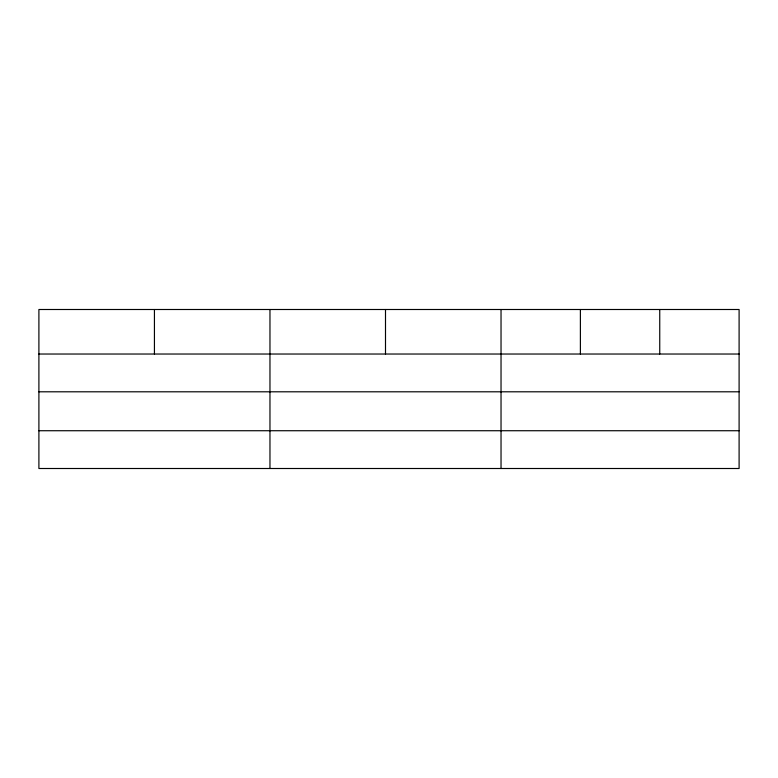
<?xml version="1.0" encoding="UTF-8"?>
<svg xmlns="http://www.w3.org/2000/svg" width="778" height="778" viewBox="0 0 778 778"><rect width="100%" height="100%" fill="white"/><g stroke="black" fill="none" stroke-linecap="round" stroke-linejoin="round"><path stroke-width="1.17" d="M739.1 391.801L739.1 309.498L38.9 309.498L38.9 468.502L739.1 468.502L739.1 391.801L38.9 391.801M38.9 354.029L739.1 354.029M38.9 430.73L739.1 430.73M659.744 309.498L659.744 354.029M580.388 309.498L580.388 354.029M501.032 309.498L501.032 468.502M385.499 309.498L385.499 354.029M269.966 309.498L269.966 468.502M154.433 309.498L154.433 354.029"/></g></svg>
